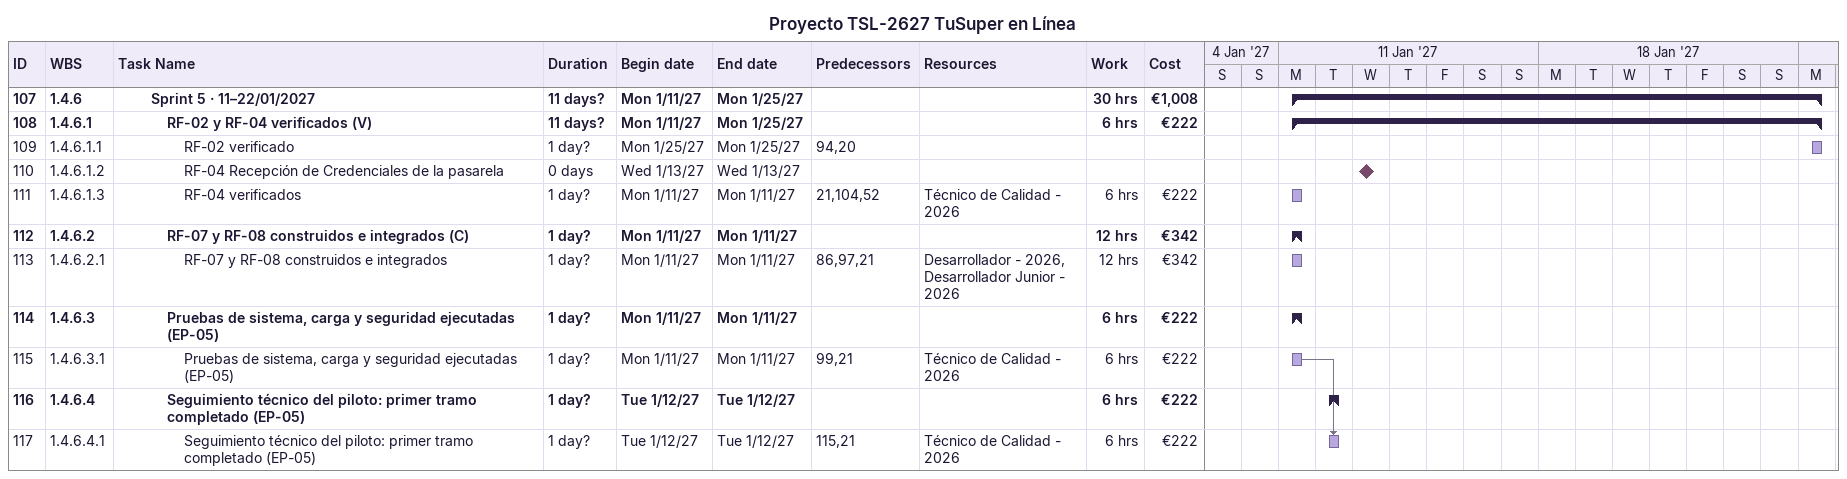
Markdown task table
Proyecto TSL-2627 TuSuper en Línea

| ID | WBS | Task | Duration | Start | Finish | Predecessors | Resources | Work (h) | Cost (€) |
|---|---|---|---|---|---|---|---|---|---|
| 107 | 1.4.6 | **Sprint 5 · 11–22/01/2027** | 11d? | 2027-01-11 | 2027-01-25 |  |  | 30 | 1008 |
| 108 | 1.4.6.1 | **RF-02 y RF-04 verificados (V)** | 11d? | 2027-01-11 | 2027-01-25 |  |  | 6 | 222 |
| 109 | 1.4.6.1.1 | RF-02 verificado | 1d? | 2027-01-25 | 2027-01-25 | 94, 20 |  |  |  |
| 110 | 1.4.6.1.2 | RF-04 Recepción de Credenciales de la pasarela | 0d | 2027-01-13 | 2027-01-13 |  |  |  |  |
| 111 | 1.4.6.1.3 | RF-04 verificados | 1d? | 2027-01-11 | 2027-01-11 | 21, 104, 52 | Técnico de Calidad - 2026 | 6 | 222 |
| 112 | 1.4.6.2 | **RF-07 y RF-08 construidos e integrados (C)** | 1d? | 2027-01-11 | 2027-01-11 |  |  | 12 | 342 |
| 113 | 1.4.6.2.1 | RF-07 y RF-08 construidos e integrados | 1d? | 2027-01-11 | 2027-01-11 | 86, 97, 21 | Desarrollador - 2026, Desarrollador Junior - 2026 | 12 | 342 |
| 114 | 1.4.6.3 | **Pruebas de sistema, carga y seguridad ejecutadas (EP-05)** | 1d? | 2027-01-11 | 2027-01-11 |  |  | 6 | 222 |
| 115 | 1.4.6.3.1 | Pruebas de sistema, carga y seguridad ejecutadas (EP-05) | 1d? | 2027-01-11 | 2027-01-11 | 99, 21 | Técnico de Calidad - 2026 | 6 | 222 |
| 116 | 1.4.6.4 | **Seguimiento técnico del piloto: primer tramo completado (EP-05)** | 1d? | 2027-01-12 | 2027-01-12 |  |  | 6 | 222 |
| 117 | 1.4.6.4.1 | Seguimiento técnico del piloto: primer tramo completado (EP-05) | 1d? | 2027-01-12 | 2027-01-12 | 115, 21 | Técnico de Calidad - 2026 | 6 | 222 |
